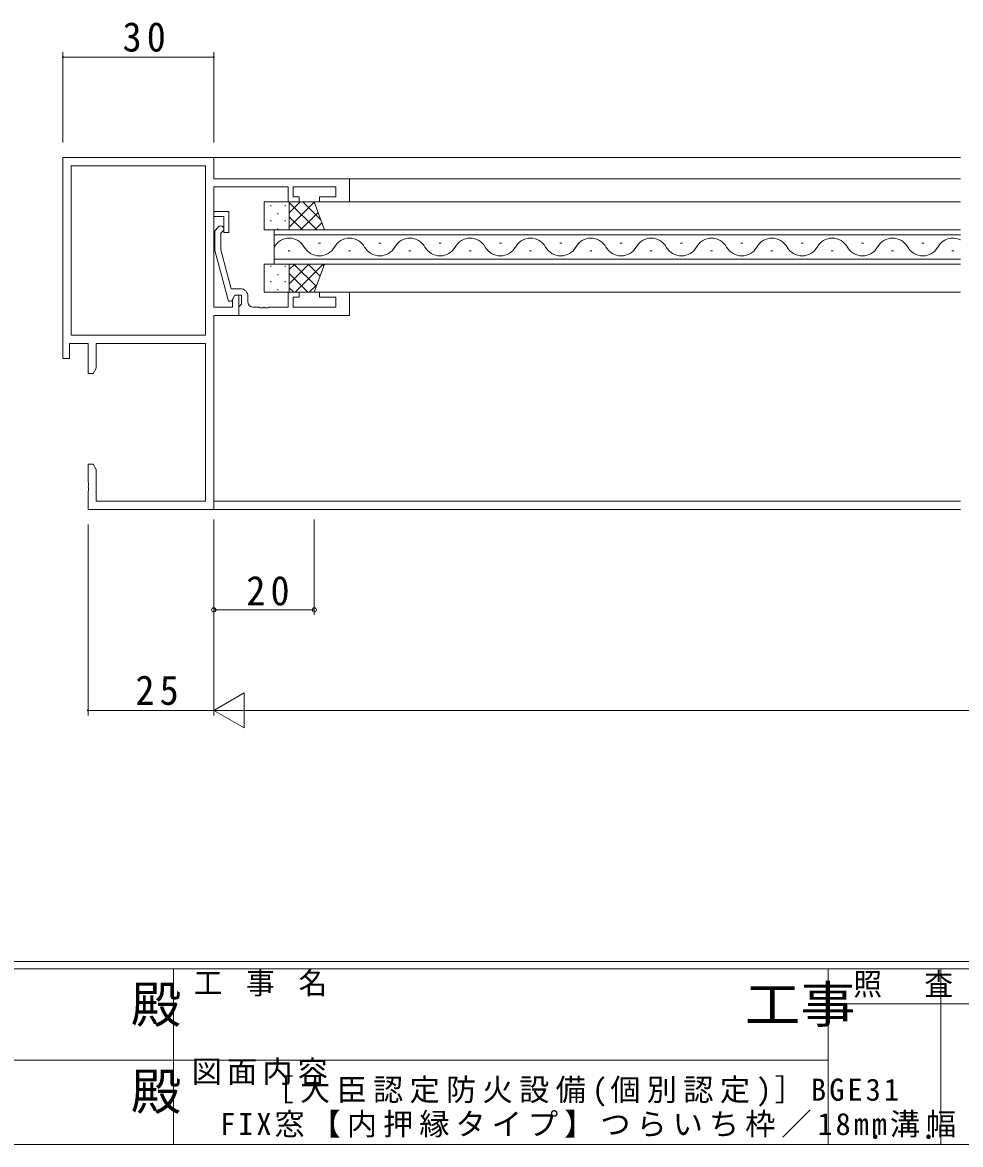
# Model space of a CAD drawing. Units: millimetres, scale not verified. Extents: x -594 to 199, y -420 to 144.
# Drawn here: x -236.2 to -49.7, y -420 to -196.7 of the extents above; entities that cross this region are included whole.
import ezdxf
from ezdxf.enums import TextEntityAlignment as Align

# ---------------------------------------------------------------- set-up
doc = ezdxf.new("R2010")
doc.units = ezdxf.units.MM
doc.header["$LTSCALE"] = 2
for name, color, linetype, lineweight in [('0-1_YKK_ZWAK', 7, 'Continuous', 9), ('0-3_YKK_11', 7, 'Continuous', 9), ('0-4_YKK_12', 2, 'Continuous', 9), ('0-5_YKK_13', 4, 'Continuous', 9), ('0-6_YKK_D', 6, 'Continuous', 9)]:
    doc.layers.add(name, color=color, linetype=linetype, lineweight=lineweight)
doc.layers.add('0-2_USER1', color=7, linetype='Continuous')
doc.styles.add('ＭＳ ゴシック', font='')
doc.styles.get('ＭＳ ゴシック').set_extended_font_data('MS Gothic')

msp = doc.modelspace()

# ---------------------------------------------------------------- linework, layer by layer
at = {"layer": '0-1_YKK_ZWAK'}
for p, q in [((178.8, -383.6), (-591.2, -383.6)), ((141, -385), (-591.2, -385)), ((-206.2, -385), (-206.2, -420)), ((-76, -385), (-76, -420)), ((-53.6, -385), (-53.6, -420)), ((-7.816, -391.999), (-76, -391.999)), ((-333.6, -403.199), (-204.8, -403.199)), ((-204.8, -403.199), (-76, -403.199)), ((-591.2, -420), (141, -420))]:
    msp.add_line(p, q, dxfattribs=at)
at = {"layer": '0-3_YKK_11'}
for p, q in [((-228.203, -223.6), (-228.203, -263.6)), ((-198.203, -223.6), (-228.203, -223.6)), ((-226.573, -225.23), (-226.573, -258.97)), ((-226.573, -225.23), (-226.573, -258.97)), ((-199.833, -225.23), (-226.573, -225.23)), ((-199.833, -258.97), (-199.833, -225.23)), ((-198.203, -227.8), (-198.203, -223.6)), ((-171.203, -227.8), (-198.203, -227.8)), ((-198.203, -229.43), (-183.403, -229.43)), ((-198.203, -234.3), (-198.203, -229.43)), ((-183.403, -229.43), (-183.403, -232.4)), ((-182.403, -229.43), (-173.903, -229.43)), ((-182.403, -231.4), (-182.403, -229.43)), ((-173.903, -229.43), (-173.903, -231.4)), ((-171.203, -232.4), (-171.203, -227.8)), ((-181.203, -231.4), (-182.403, -231.4)), ((-181.203, -232.4), (-181.203, -231.4)), ((-177.203, -231.4), (-177.203, -232.4)), ((-173.903, -231.4), (-177.203, -231.4)), ((-195.203, -234.3), (-198.203, -234.3)), ((-195.203, -238.5), (-195.203, -234.3)), ((-183.403, -232.4), (-181.203, -232.4)), ((-177.203, -232.4), (-171.203, -232.4)), ((-198.203, -235.3), (-196.203, -235.3)), ((-198.203, -253.37), (-198.203, -235.3)), ((-196.203, -235.3), (-196.203, -238.5)), ((-197.227, -237.376), (-198.003, -238.151)), ((-198.003, -238.151), (-198.003, -242.097)), ((-196.803, -238.649), (-196.379, -238.224)), ((-196.803, -241.939), (-196.803, -238.649)), ((-196.203, -238.5), (-195.203, -238.5)), ((-198.003, -242.097), (-195.296, -252.2)), ((-194.724, -249.7), (-196.803, -241.939)), ((-192.903, -249.7), (-194.724, -249.7)), ((-195.296, -252.2), (-194.696, -252.2)), ((-194.696, -252.2), (-194.003, -251)), ((-194.003, -251), (-194.503, -251.866)), ((-194.503, -251.866), (-194.503, -253.37)), ((-194.003, -251), (-192.703, -251)), ((-193.203, -251), (-194.003, -251)), ((-193.203, -255), (-193.203, -251)), ((-192.703, -251), (-192.703, -252.8)), ((-191.403, -252.37), (-191.403, -251.2)), ((-183.403, -250.4), (-183.403, -253.37)), ((-181.203, -250.4), (-183.403, -250.4)), ((-182.403, -251.4), (-181.203, -251.4)), ((-182.403, -253.37), (-182.403, -251.4)), ((-181.203, -251.4), (-181.203, -250.4)), ((-177.203, -250.4), (-177.203, -251.4)), ((-171.203, -250.4), (-177.203, -250.4)), ((-177.203, -251.4), (-173.903, -251.4)), ((-173.903, -251.4), (-173.903, -253.37)), ((-171.203, -255), (-171.203, -250.4)), ((-194.503, -253.37), (-198.203, -253.37)), ((-192.903, -253), (-193.203, -253.3)), ((-193.203, -253.3), (-193.203, -255)), ((-192.703, -252.8), (-192.903, -253)), ((-189.161, -253.37), (-190.403, -253.37)), ((-188.978, -253.49), (-189.161, -253.37)), ((-188.428, -253.49), (-188.978, -253.49)), ((-188.245, -253.37), (-188.428, -253.49)), ((-188.161, -253.37), (-188.245, -253.37)), ((-187.978, -253.49), (-188.161, -253.37)), ((-187.428, -253.49), (-187.978, -253.49)), ((-187.245, -253.37), (-187.428, -253.49)), ((-183.403, -253.37), (-187.245, -253.37)), ((-173.903, -253.37), (-182.403, -253.37)), ((-198.203, -255), (-193.203, -255)), ((-198.203, -293.6), (-198.203, -255)), ((-193.203, -255), (-171.203, -255)), ((-226.573, -258.97), (-199.833, -258.97)), ((-226.903, -260.6), (-223.203, -260.6)), ((-226.903, -263.6), (-226.903, -260.6)), ((-223.203, -260.6), (-223.203, -266.6)), ((-221.573, -265.509), (-221.573, -260.6)), ((-221.573, -260.6), (-199.833, -260.6)), ((-199.833, -260.6), (-199.833, -291.97)), ((-228.203, -263.6), (-226.903, -263.6)), ((-222.203, -266.6), (-221.573, -265.509)), ((-223.203, -266.6), (-222.203, -266.6)), ((-223.203, -284.6), (-223.203, -288.142)), ((-222.203, -284.6), (-223.203, -284.6)), ((-221.573, -285.691), (-222.203, -284.6)), ((-221.573, -291.97), (-221.573, -285.691)), ((-223.203, -288.142), (-223.083, -288.325)), ((-223.083, -288.875), (-223.203, -289.058)), ((-223.203, -289.058), (-223.203, -289.142)), ((-223.203, -289.142), (-223.083, -289.325)), ((-223.083, -289.875), (-223.203, -290.058)), ((-223.203, -290.058), (-223.203, -293.6)), ((-223.083, -288.325), (-223.083, -288.875)), ((-223.083, -289.325), (-223.083, -289.875)), ((-199.833, -291.97), (-221.573, -291.97)), ((-223.203, -293.6), (-198.203, -293.6))]:
    msp.add_line(p, q, dxfattribs=at)
for centre, radius, start, end in [((-196.803, -237.8), 0.6, 314.99998, 135), ((-192.903, -251.2), 1.5, 0, 89.99998), ((-190.403, -252.37), 1, 180, 269.99998)]:
    msp.add_arc(centre, radius, start, end, dxfattribs=at)
at = {"layer": '0-4_YKK_12'}
for p, q in [((-49.703, -223.6), (-198.203, -223.6)), ((-198.203, -223.6), (-198.203, -227.5)), ((-198.203, -229.73), (-198.203, -253.07)), ((-49.703, -227.8), (-178.503, -227.8)), ((-49.703, -232.4), (-178.503, -232.4)), ((-186.203, -238), (-49.703, -238)), ((-186.203, -244.8), (-186.203, -238)), ((-49.703, -239), (-186.203, -239)), ((-177.403, -240.64), (-177.003, -240.64)), ((-165.403, -240.64), (-165.003, -240.64)), ((-153.403, -240.64), (-153.003, -240.64)), ((-141.403, -240.64), (-141.003, -240.64)), ((-129.403, -240.64), (-129.003, -240.64)), ((-117.403, -240.64), (-117.003, -240.64)), ((-105.403, -240.64), (-105.003, -240.64)), ((-93.403, -240.64), (-93.003, -240.64)), ((-81.403, -240.64), (-81.003, -240.64)), ((-69.403, -240.64), (-69.003, -240.64)), ((-57.403, -240.64), (-57.003, -240.64)), ((-183.403, -242.16), (-183.003, -242.16)), ((-171.403, -242.16), (-171.003, -242.16)), ((-159.403, -242.16), (-159.003, -242.16)), ((-147.403, -242.16), (-147.003, -242.16)), ((-135.403, -242.16), (-135.003, -242.16)), ((-123.403, -242.16), (-123.003, -242.16)), ((-111.403, -242.16), (-111.003, -242.16)), ((-99.403, -242.16), (-99.003, -242.16)), ((-87.403, -242.16), (-87.003, -242.16)), ((-75.403, -242.16), (-75.003, -242.16)), ((-63.403, -242.16), (-63.003, -242.16)), ((-51.403, -242.16), (-51.003, -242.16)), ((-186.203, -243.8), (-49.703, -243.8)), ((-49.703, -244.8), (-186.203, -244.8)), ((-49.703, -250.4), (-178.503, -250.4)), ((-198.203, -255.3), (-198.203, -293.6)), ((-49.703, -291.97), (-198.203, -291.97)), ((-49.703, -293.6), (-198.203, -293.6))]:
    msp.add_line(p, q, dxfattribs=at)
for centre, start, end in [((-183.203, -243.077), 29.20253, 150.79745), ((-171.203, -243.077), 29.20253, 150.79745), ((-159.203, -243.077), 29.20253, 150.79745), ((-147.203, -243.077), 29.20253, 150.79745), ((-135.203, -243.077), 29.20253, 150.79745), ((-123.203, -243.077), 29.20253, 150.79745), ((-111.203, -243.077), 29.20253, 150.79745), ((-99.203, -243.077), 29.20253, 150.79745), ((-87.203, -243.077), 29.20253, 150.79745), ((-75.203, -243.077), 29.20253, 150.79745), ((-63.203, -243.077), 29.20253, 150.79745), ((-51.203, -243.077), 64.12239, 150.79745), ((-177.203, -239.723), 209.20253, 330.79745), ((-165.203, -239.723), 209.20253, 330.79745), ((-153.203, -239.723), 209.20253, 330.79745), ((-141.203, -239.723), 209.20253, 330.79745), ((-129.203, -239.723), 209.20253, 330.79745), ((-117.203, -239.723), 209.20253, 330.79745), ((-105.203, -239.723), 209.20253, 330.79745), ((-93.203, -239.723), 209.20253, 330.79745), ((-81.203, -239.723), 209.20253, 330.79745), ((-69.203, -239.723), 209.20253, 330.79745), ((-57.203, -239.723), 209.20253, 330.79745)]:
    msp.add_arc(centre, 3.437, start, end, dxfattribs=at)
at = {"layer": '0-5_YKK_13'}
for p, q in [((-188.203, -232.4), (-183.203, -232.4)), ((-188.203, -238), (-188.203, -232.4)), ((-186.843, -233.241), (-186.843, -233.041)), ((-184.013, -233.241), (-184.013, -233.041)), ((-183.203, -232.4), (-183.203, -238)), ((-178.203, -232.4), (-183.203, -232.4)), ((-183.203, -232.4), (-183.203, -238)), ((-183.203, -234.592), (-181.011, -232.4)), ((-183.203, -237.42), (-178.198, -232.415)), ((-183.203, -232.532), (-177.735, -238)), ((-180.507, -232.4), (-176.924, -235.983)), ((-176.203, -238), (-178.203, -232.4)), ((-186.843, -236.271), (-186.843, -236.071)), ((-185.428, -234.856), (-185.428, -234.656)), ((-184.013, -236.271), (-184.013, -236.071)), ((-183.203, -235.36), (-180.563, -238)), ((-180.955, -238), (-177.454, -234.499)), ((-178.126, -238), (-176.709, -236.583)), ((-183.203, -238), (-188.203, -238)), ((-185.428, -237.886), (-185.428, -237.686)), ((-183.203, -238), (-176.203, -238)), ((-188.203, -244.8), (-188.203, -250.4)), ((-183.203, -244.8), (-188.203, -244.8)), ((-186.843, -245.361), (-186.843, -245.161)), ((-184.013, -245.361), (-184.013, -245.161)), ((-183.203, -250.4), (-183.203, -244.8)), ((-183.203, -244.8), (-176.203, -244.8)), ((-183.203, -250.4), (-183.203, -244.8)), ((-183.203, -248.734), (-179.269, -244.8)), ((-183.203, -245.905), (-182.098, -244.8)), ((-182.249, -244.8), (-177.794, -249.255)), ((-182.041, -250.4), (-176.441, -244.8)), ((-179.42, -244.8), (-177.05, -247.17)), ((-176.203, -244.8), (-178.203, -250.4)), ((-176.592, -244.8), (-176.306, -245.086)), ((-185.428, -246.976), (-185.428, -246.776)), ((-183.203, -246.674), (-179.477, -250.4)), ((-186.843, -248.391), (-186.843, -248.191)), ((-185.428, -250.006), (-185.428, -249.806)), ((-184.013, -248.391), (-184.013, -248.191)), ((-183.203, -249.502), (-182.306, -250.4)), ((-179.213, -250.4), (-177.643, -248.83)), ((-188.203, -250.4), (-183.203, -250.4)), ((-178.203, -250.4), (-183.203, -250.4))]:
    msp.add_line(p, q, dxfattribs=at)
at = {"layer": '0-6_YKK_D'}
for p, q in [((-228.203, -220.6), (-228.203, -202.6)), ((-198.203, -220.6), (-198.203, -202.6)), ((-228.203, -203.6), (-198.203, -203.6)), ((-223.201, -296.6), (-223.201, -334.6)), ((-198.203, -295.6), (-198.203, -314.6)), ((-198.201, -296.6), (-198.201, -334.6)), ((-198.201, -296.6), (-198.201, -334.6)), ((-178.203, -295.6), (-178.203, -314.6)), ((-198.203, -313.6), (-178.203, -313.6)), ((-198.201, -333.6), (-192.139, -330.1)), ((-192.139, -337.1), (-192.139, -330.1)), ((-198.201, -333.6), (-223.201, -333.6)), ((-198.201, -333.6), (-192.139, -337.1)), ((-198.201, -333.6), (-186.077, -333.6)), ((-191.201, -333.6), (94.797, -333.6))]:
    msp.add_line(p, q, dxfattribs=at)
for centre in [(-198.203, -313.6), (-178.203, -313.6)]:
    msp.add_circle(centre, 0.425, dxfattribs=at)
for centre, start, end in [((-228.203, -203.6), 0, 180), ((-228.203, -203.6), 180, 0), ((-198.203, -203.6), 0, 180), ((-198.203, -203.6), 180, 0), ((-223.201, -333.6), 0, 180), ((-223.201, -333.6), 180, 0)]:
    msp.add_arc(centre, 0.106, start, end, dxfattribs=at)

# ---------------------------------------------------------------- texts
at = {"layer": '0-1_YKK_ZWAK', "color": 3, "style": 'ＭＳ ゴシック'}
for p in [(-214.682, -397.956), (-214.682, -415.278)]:
    msp.add_text('殿', height=7.331, dxfattribs=at).set_placement(p, align=Align.BOTTOM_LEFT)
at = {"layer": '0-1_YKK_ZWAK', "color": 3, "style": 'ＭＳ ゴシック', "width": 1.1}
msp.add_text('工事', height=7.331, dxfattribs=at).set_placement((-92.569, -397.956), align=Align.BOTTOM_LEFT)
at = {"layer": '0-1_YKK_ZWAK', "char_height": 4.399, "attachment_point": 7, "style": 'ＭＳ ゴシック'}
for s, insert in [('\\T1.22;\\W0.95;工\\~事\\~名', (-202.188, -390.533)), ('\\T1.24;\\W0.95;照\\~\\~査', (-71.011, -390.78)), ('\\T1.17;図面内容', (-202.583, -408.148)), ('\\T1.24;\\W0.95;\\~．\\~．', (-71.545, -418.946))]:
    msp.add_mtext(s, dxfattribs=dict(at, insert=insert))
at = {"layer": '0-2_USER1', "char_height": 4.399, "attachment_point": 7, "style": 'ＭＳ ゴシック'}
for s, insert in [('\\T1.21;［大臣認定防火設備(個別認定)］BGE31', (-188.303, -412.449)), ('\\T1.2;FIX窓【内押縁タイプ】つらいち枠／18mm溝幅', (-196.903, -418.625))]:
    msp.add_mtext(s, dxfattribs=dict(at, insert=insert))
at = {"layer": '0-6_YKK_D', "color": 7, "char_height": 5.865, "attachment_point": 7, "style": 'ＭＳ ゴシック'}
for s, insert in [('\\T1.27;\\W0.95;30', (-216.334, -202.6)), ('\\T1.27;\\W0.95;20', (-191.723, -312.8)), ('\\T1.27;\\W0.95;25', (-213.783, -332.6))]:
    msp.add_mtext(s, dxfattribs=dict(at, insert=insert))

doc.saveas('drawing.dxf')
